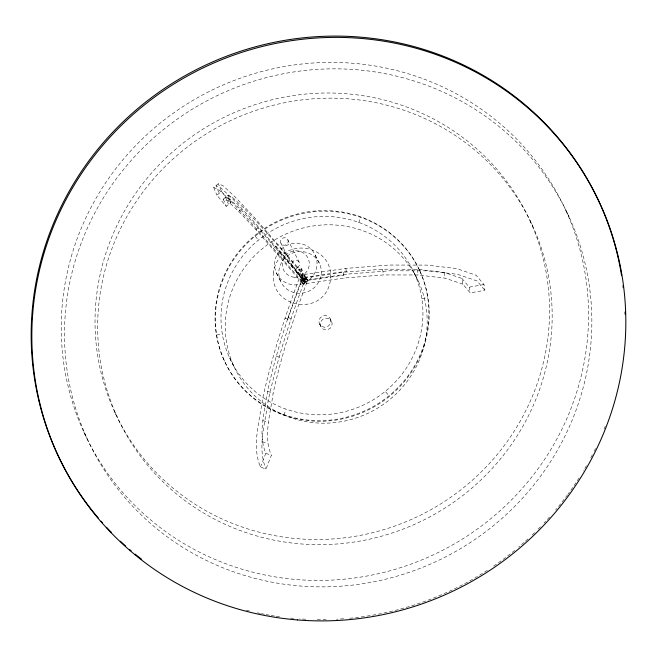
<?xml version="1.0" encoding="UTF-8"?>
<svg xmlns="http://www.w3.org/2000/svg" width="657" height="657" viewBox="0 0 657 657"><rect width="100%" height="100%" fill="white"/><g stroke="black" fill="none" stroke-linecap="round" stroke-linejoin="round"><path stroke-width="0.49" stroke-dasharray="3.29 2.46" d="M260.459 467.061L265.814 453.297C257.478 433.456 265.075 411.578 267.571 391.276C275.858 353.901 287.364 317.323 300.972 281.557L302.187 278.157L299.912 276.638L299.321 278.289C284.333 317.717 271.62 358.016 262.496 399.218C259.802 421.416 251.434 445.339 260.459 467.061L265.995 469.032L271.349 455.268C263.022 435.419 270.618 413.54 273.115 393.247C281.492 355.355 293.252 318.317 307.041 282.058C309.661 278.083 302.089 278.092 299.912 276.638M302.976 284.005L303.148 280.49L302.228 274.749L345.812 268.417L388.878 265.042L426.746 265.1L456.566 268.582L476.128 275.226L483.971 284.547L484.891 290.287L470.19 292.899L462.865 284.202L461.945 278.461L444.148 272.409L417.014 269.247L382.571 269.189L343.389 272.261L303.887 278.001C300.372 276.351 301.941 286.312 304.807 283.742L303.887 278.001M302.056 278.264L302.228 274.749M305.456 278.601C290.271 318.579 277.262 359.404 268.04 401.189C265.338 423.387 256.977 447.302 265.995 469.032M307.041 282.058L304.273 281.081L304.963 279.143L302.187 278.157M287.709 319.105L302.663 277.574L346.272 271.284M283.808 415.142L285.951 409.648M358.623 222.854L360.759 217.368M306.507 278.855L301.883 282.625L255.934 229.671L238.746 211.398L227.577 200.976L223.273 199.178L227.897 195.4L232.2 197.199L243.361 207.62L260.558 225.901L282.502 250.662L307.747 280.293L303.123 284.07L301.883 282.625M302.039 282.756L306.663 278.987M304.856 275.587L254.243 217.27L235.346 197.182L223.076 185.726L218.346 183.746L213.722 187.524L218.453 189.495L230.722 200.952L249.619 221.039L300.233 279.356L304.856 275.587L307.747 280.293M227.577 200.976L232.2 197.199M238.746 211.398L243.361 207.62M227.897 195.4L230.862 202.553L226.238 206.331L216.892 195.186L221.516 191.409L218.346 183.746M255.934 229.671L260.558 225.901M273.739 248.264L278.363 244.486M277.878 254.431L282.502 250.662M304.996 275.735L300.372 279.504L303.123 284.07M301.579 279.89L307.123 281.853M461.945 278.461L469.27 287.158L483.971 284.547M216.654 335.037L222.526 333.994M422.049 298.508L427.912 297.465M303.148 280.49L346.732 274.158L389.798 270.783L427.666 270.84L457.486 274.322L477.048 280.966L484.891 290.287M302.516 281.139L304.347 280.868L305.439 282.182M304.084 277.968L304.544 280.843L343.849 275.127M462.865 284.202L445.068 278.149L417.934 274.987L383.491 274.93L344.309 278.001L305.004 283.709L304.544 280.843M304.273 281.081L301.506 280.096M307.731 280.128L304.963 279.143M299.838 276.843L305.382 278.806M287.988 317.495L293.531 319.466M284.941 318.119L290.484 320.082M276.195 356.061L281.738 358.024M267.571 391.276L273.115 393.247M262.759 420.529L268.302 422.5M262.127 441.627L267.67 443.59M265.814 453.297L271.349 455.268M304.413 281.237L305.127 282.067L302.746 277.985M304.207 280.999L258.144 227.889L240.955 209.583L229.802 199.112L225.499 197.256L228.39 204.163M276.047 246.375L302.54 277.468M303.477 278.855L251.877 219.348L233.005 199.243L220.752 187.746L216.038 185.717L219.2 193.298M280.186 252.543L304.199 280.736M221.516 191.409L230.862 202.553M255.13 236.15L258.858 240.602M385.708 391.901L389.445 396.352M304.347 280.868L298.878 270.117M565.948 210.7A265.264 257.38 -26.9 0 1 296.923 579.556A265.264 257.38 -26.9 0 1 111.838 173.965A265.264 257.38 -26.9 0 1 565.948 210.7L569.217 217.147A265.264 257.38 -26.9 0 1 300.2 586.003A265.264 257.38 -26.9 0 1 115.106 180.412A265.264 257.38 -26.9 0 1 569.217 217.147M530.051 220.834A228.644 221.852 -26.9 0 1 298.171 538.756A228.644 221.852 -26.9 0 1 138.635 189.167A228.644 221.852 -26.9 0 1 530.051 220.834L532.671 225.983A228.644 221.852 -26.9 0 1 300.791 543.914A228.644 221.852 -26.9 0 1 141.255 194.324A228.644 221.852 -26.9 0 1 532.671 225.983M419.708 270.717A107.567 104.373 -26.9 0 1 310.613 420.291A107.567 104.373 -26.9 0 1 235.559 255.819A107.567 104.373 -26.9 0 1 419.708 270.717L420.028 271.357A107.567 104.373 -26.9 0 1 310.942 420.932A107.567 104.373 -26.9 0 1 235.888 256.46A107.567 104.373 -26.9 0 1 420.028 271.357M414.271 273.205A101.589 98.575 -26.9 0 1 311.246 414.468A101.589 98.575 -26.9 0 1 240.355 259.137A101.589 98.575 -26.9 0 1 414.271 273.205L418.525 281.59A101.589 98.575 -26.9 0 1 315.5 422.853A101.589 98.575 -26.9 0 1 244.609 267.522A101.589 98.575 -26.9 0 1 418.525 281.59M315.229 255.113A21.385 20.745 -26.9 0 1 293.539 284.842A21.385 20.745 -26.9 0 1 278.617 252.148A21.385 20.745 -26.9 0 1 315.229 255.113L319.474 263.49A21.385 20.745 -26.9 0 1 297.793 293.227A21.385 20.745 -26.9 0 1 282.871 260.533A21.385 20.745 -26.9 0 1 319.474 263.49M330.331 318.916A5.979 5.798 -26.9 0 1 324.271 327.227A5.979 5.798 -26.9 0 1 320.099 318.087A5.979 5.798 -26.9 0 1 330.331 318.916L331.637 321.495A5.979 5.798 -26.9 0 1 325.576 329.806A5.979 5.798 -26.9 0 1 321.413 320.665A5.979 5.798 -26.9 0 1 331.637 321.495M287.856 239.862A3.86 3.745 -26.9 0 1 283.939 245.233A3.86 3.745 -26.9 0 1 281.245 239.329A3.86 3.745 -26.9 0 1 287.856 239.862L299.305 262.422A3.86 3.745 -26.9 0 1 295.387 267.793A3.86 3.745 -26.9 0 1 292.693 261.888A3.86 3.745 -26.9 0 1 299.305 262.422M301.596 268.869A2.989 2.899 -26.9 0 1 298.565 273.025A2.989 2.899 -26.9 0 1 296.479 268.458A2.989 2.899 -26.9 0 1 301.596 268.869L302.762 271.169A2.989 2.899 -26.9 0 1 299.732 275.324A2.989 2.899 -26.9 0 1 297.646 270.758A2.989 2.899 -26.9 0 1 302.762 271.169M296.167 271.366L297.334 273.665M280.843 243.082L292.291 265.65M319.474 323.901L320.78 326.48M276.367 272.959L280.613 281.344M229.646 358.008L233.892 366.384M224.218 360.496L224.538 361.145M114.523 411.676L117.135 416.834M83.858 432.117L87.126 438.564M223.273 199.178L226.238 206.331M213.722 187.524L216.892 195.186M469.27 287.158L470.19 292.899M444.148 272.409L445.068 278.149M417.014 269.247L417.934 274.987M382.571 269.189L383.491 274.93M345.812 268.417L346.732 274.158M343.389 272.261L344.309 278.001M302.442 274.716L303.362 280.457M605.278 426.188A298.795 289.918 -26.9 0 1 604.169 428.996M595.538 448.476A298.795 289.918 -26.9 0 1 594.183 451.219M592.327 454.874A298.795 289.918 -26.9 0 1 589.937 459.399M586.455 465.673A298.795 289.918 -26.9 0 1 583.35 470.987M579.055 477.959A298.795 289.918 -26.9 0 1 568.174 493.933M567.574 494.754A298.795 289.918 -26.9 0 1 555.617 509.988M549.564 516.993A298.795 289.918 -26.9 0 1 543.996 523.071M540.424 526.799A298.795 289.918 -26.9 0 1 537.525 529.739M534.593 532.63A298.795 289.918 -26.9 0 1 530.872 536.194M527.858 538.995A298.795 289.918 -26.9 0 1 524.812 541.746M524.048 542.427A298.795 289.918 -26.9 0 1 518.628 547.109M514.718 550.361A298.795 289.918 -26.9 0 1 491.633 567.467M487.322 570.317A298.795 289.918 -26.9 0 1 353.942 617.81M352.924 617.925A298.795 289.918 -26.9 0 1 347.808 618.418M343.701 618.754A298.795 289.918 -26.9 0 1 336.507 619.214M326.217 619.567A298.795 289.918 -26.9 0 1 316.986 619.584M305.76 619.231A298.795 289.918 -26.9 0 1 299.682 618.861M293.638 618.377A298.795 289.918 -26.9 0 1 290.616 618.081M279.512 616.751A298.795 289.918 -26.9 0 1 275.472 616.159M274.47 616.003A298.795 289.918 -26.9 0 1 270.438 615.346M269.427 615.166A298.795 289.918 -26.9 0 1 265.403 614.435M264.393 614.246A298.795 289.918 -26.9 0 1 261.387 613.654M260.386 613.449A298.795 289.918 -26.9 0 1 257.38 612.809M249.422 610.969A298.795 289.918 -26.9 0 1 245.463 609.967M273.517 272.277C268.812 310.433 328.508 318.169 330.791 276.564C330.972 242.449 279.003 236.479 273.517 272.277M294.361 277.238A13.567 13.165 -26.9 0 0 308.125 258.373A13.567 13.165 -26.9 0 0 284.9 256.493A13.567 13.165 -26.9 0 0 294.361 277.238"/><path stroke-width="0.99" d="M98.378 518.127A298.795 289.918 -26.9 0 1 206.856 64.526A298.795 289.918 -26.9 0 1 621.588 275.669M623.008 285.647A298.795 289.918 -26.9 0 1 623.247 287.659M625.037 312.05A298.795 289.918 -26.9 0 1 625.094 314.095M141.616 559.263A298.795 289.918 -26.9 0 1 135.145 554.138M131.17 550.837A298.795 289.918 -26.9 0 1 129.593 549.49M125.701 546.082A298.795 289.918 -26.9 0 1 120.346 541.196M111.493 532.515A298.795 289.918 -26.9 0 1 106.524 527.3M102.393 522.742A298.795 289.918 -26.9 0 1 101.038 521.215M297.317 619.921A298.795 289.918 -26.9 0 0 600.342 204.442A298.795 289.918 -26.9 0 0 88.826 163.067A298.795 289.918 -26.9 0 0 297.317 619.921"/></g></svg>
